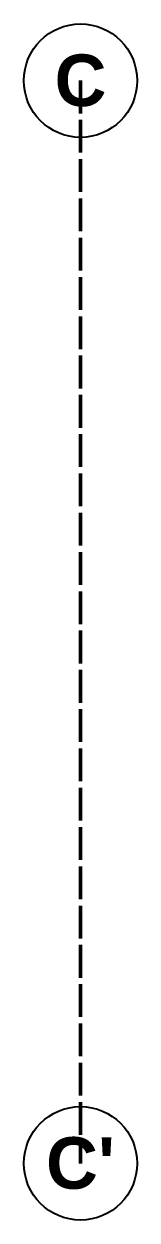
# Model space of a CAD drawing. Header units: metres. Extents: x 306028 to 306962, y 9156290 to 9156615.
# Drawn here: x 306957.8 to 306962.2, y 9156425.8 to 9156472.2 of the extents above; entities that cross this region are included whole.
import ezdxf

# ---------------------------------------------------------------- set-up
doc = ezdxf.new("R2010")
doc.units = ezdxf.units.M
doc.linetypes.add('DASHED', pattern=[1.524, 1.27, -0.254])
doc.layers.add('D32_POTONGAN_JALAN', color=1, linetype='Continuous')
doc.layers.add('D32_POTONGAN_TEKS', color=1, linetype='Continuous')
doc.styles.add('D32', font='arial.ttf')

msp = doc.modelspace()

# ---------------------------------------------------------------- linework, layer by layer
at = {"layer": 'D32_POTONGAN_JALAN', "linetype": 'DASHED', "lineweight": 50}
msp.add_line((306960, 9156470), (306960, 9156428), dxfattribs=at)
at = {"layer": 'D32_POTONGAN_JALAN'}
for centre in [(306960, 9156470), (306960, 9156428)]:
    msp.add_circle(centre, 2.2, dxfattribs=at)

# ---------------------------------------------------------------- texts
at = {"layer": 'D32_POTONGAN_TEKS', "char_height": 2, "attachment_point": 5, "style": 'D32'}
for s, insert in [('\\fArial|b1;C', (306960, 9156470)), ("\\fArial|b1;C'", (306960, 9156428))]:
    msp.add_mtext(s, dxfattribs=dict(at, insert=insert))

doc.saveas('drawing.dxf')
